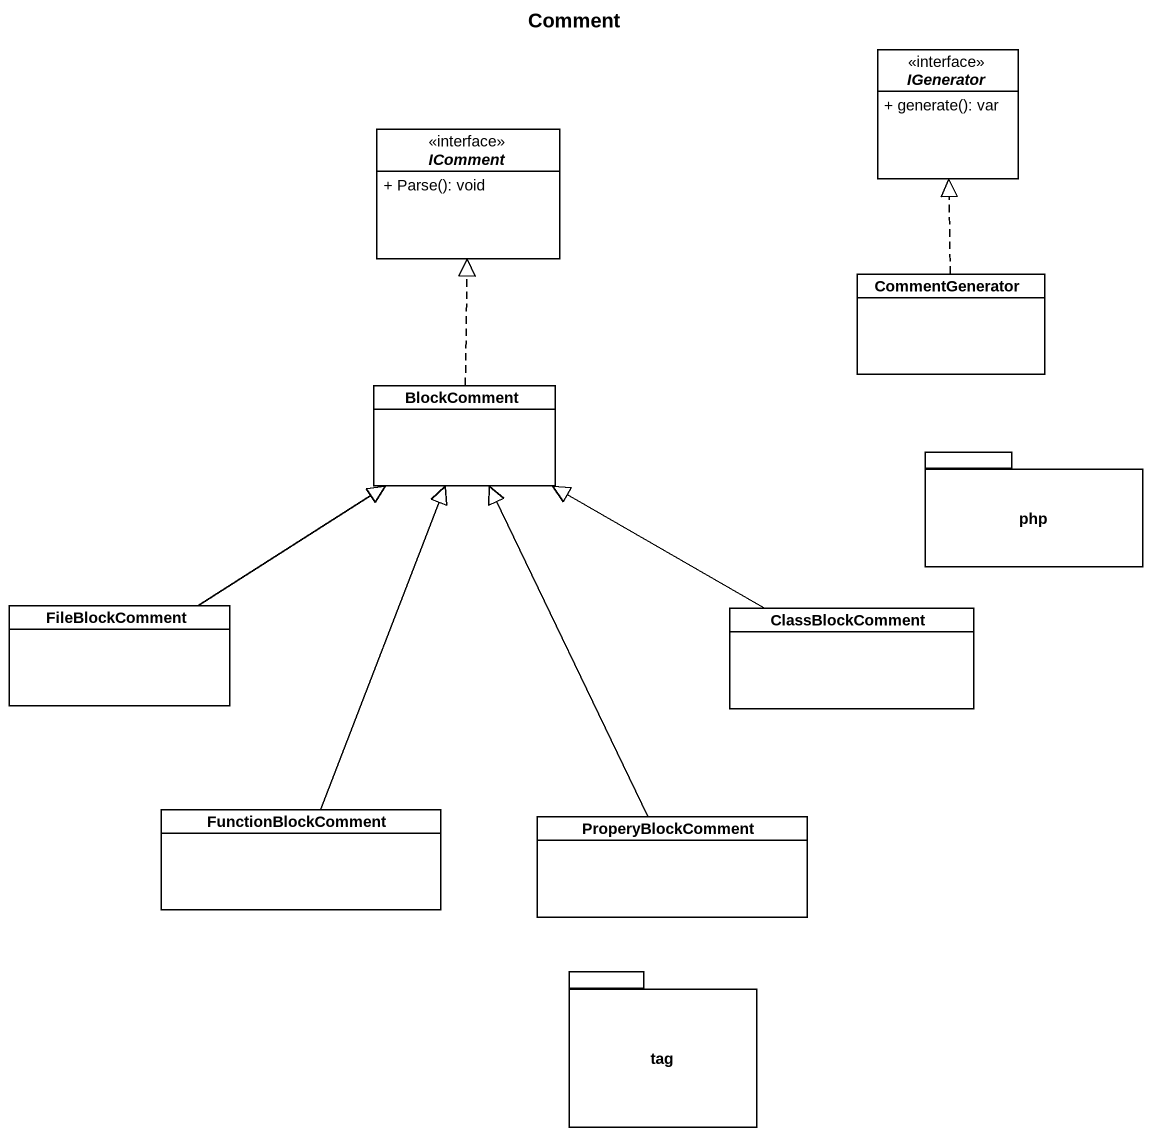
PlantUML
@startuml
title Comment
hide circle
hide empty members
skinparam classAttributeIconSize 0
interface IGenerator <<interface>> {
  + generate(): var
}
interface IComment <<interface>> {
  + Parse(): void
}
class CommentGenerator
class BlockComment
package php {
}
class FileBlockComment
class ClassBlockComment
class FunctionBlockComment
class ProperyBlockComment
package tag {
}
CommentGenerator .up.|> IGenerator
BlockComment .up.|> IComment
FileBlockComment -up-|> BlockComment
ClassBlockComment -left-|> BlockComment
FunctionBlockComment -up-|> BlockComment
ProperyBlockComment -up-|> BlockComment
@enduml
